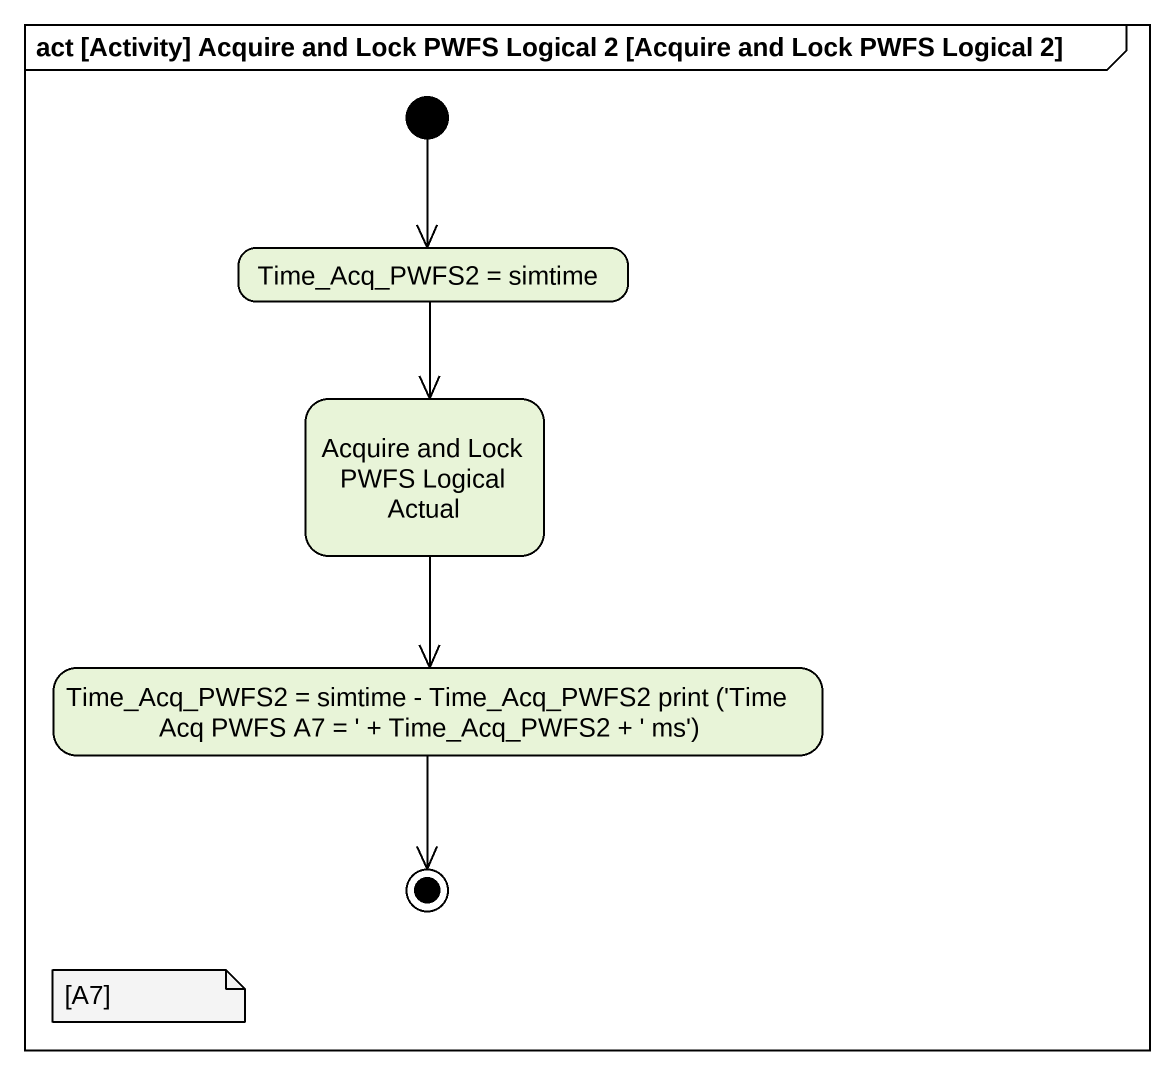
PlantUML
@startuml
mainframe act [Activity] Acquire and Lock PWFS Logical 2 [Acquire and Lock PWFS Logical 2]
hide empty description
state "Time_Acq_PWFS2 = simtime" as Time_Acq_PWFS2_simtime
state "Acquire and Lock PWFS Logical Actual" as Acquire_and_Lock_PWFS
state "Time_Acq_PWFS2 = simtime - Time_Acq_PWFS2 print ('Time Acq PWFS A7 = ' + Time_Acq_PWFS2 + ' ms')" as Time_Acq_PWFS2_simtime_Time
[*] --> Time_Acq_PWFS2_simtime
Time_Acq_PWFS2_simtime --> Acquire_and_Lock_PWFS
Acquire_and_Lock_PWFS --> Time_Acq_PWFS2_simtime_Time
Time_Acq_PWFS2_simtime_Time --> [*]
note as N1
  [A7]
end note
@enduml
